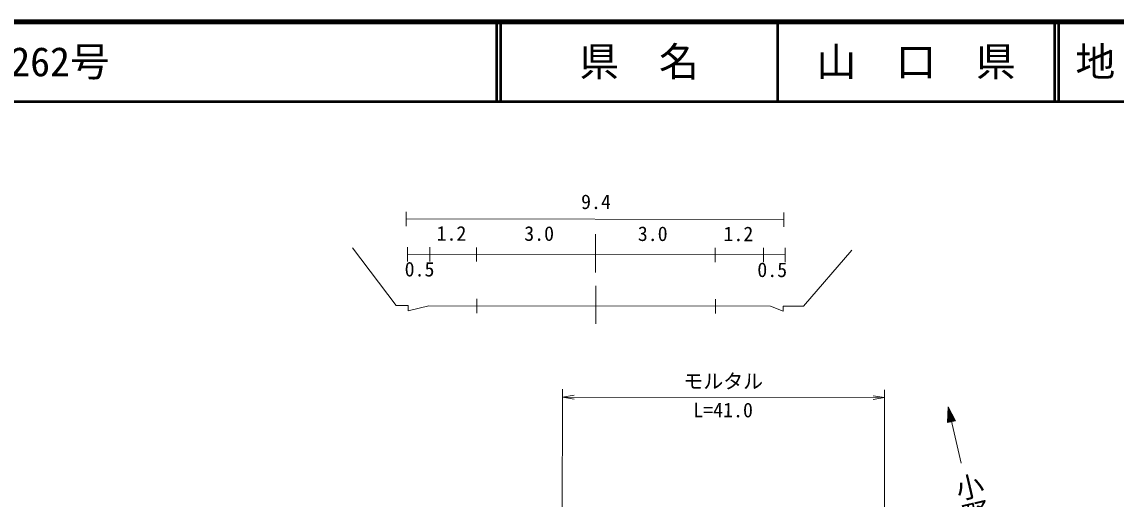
# Model space of a CAD drawing. Units: millimetres, scale not verified. Extents: x 40000 to 680000, y 20000 to 380000.
# Drawn here: x 238190 to 375480, y 320074 to 380000 of the extents above; entities that cross this region are included whole.
import ezdxf
from ezdxf.enums import TextEntityAlignment as Align

# ---------------------------------------------------------------- set-up
doc = ezdxf.new("R2010")
doc.units = ezdxf.units.MM
doc.header["$LTSCALE"] = 1000
for name, color, linetype, lineweight in [('M-STR-HTXT', 7, 'Continuous', 13), ('M-STR-STR3', 7, 'Continuous', 13), ('M-TTL', 7, 'Continuous', 13), ('M-TTL-LINE', 7, 'Continuous', 50)]:
    doc.layers.add(name, color=color, linetype=linetype, lineweight=lineweight)
doc.layers.add('M-TTL-TXT', color=7, linetype='Continuous')
doc.styles.add('@ＭＳ ゴシック', font='')
doc.styles.add('ＭＳ ゴシック', font='')
doc.styles.get('@ＭＳ ゴシック').set_extended_font_data('@MS Gothic')
doc.styles.get('ＭＳ ゴシック').set_extended_font_data('MS Gothic')

# ---------------------------------------------------------------- blocks, each defined once
blk = doc.blocks.new('open_arrow')
at = {"color": 0, "linetype": 'Continuous', "lineweight": -2}
blk.add_lwpolyline([(7.5, 1.25), (0, 0), (7.5, -1.25)], dxfattribs=at)

msp = doc.modelspace()

# ---------------------------------------------------------------- linework, layer by layer
at = {"layer": 'M-STR-HTXT'}
for p, q in [((286408, 356147), (286405, 354361)), ((333796, 356063), (333793, 354277)), ((286407, 355268), (333777, 355189)), ((310177, 353329), (310169, 348548)), ((285144, 344368), (279679, 351647)), ((286574, 351712), (286571, 349926)), ((289370, 351707), (289367, 349921)), ((295228, 351688), (295225, 349902)), ((325193, 351633), (325190, 349846)), ((331251, 351632), (331248, 349846)), ((333961, 351628), (333958, 349842)), ((286572, 350832), (333943, 350754)), ((336273, 344283), (342318, 351335)), ((310208, 346862), (310200, 342081)), ((295259, 345221), (295256, 343435)), ((325225, 345166), (325222, 343380)), ((285144, 344368), (286647, 344366)), ((286647, 344366), (286646, 343720)), ((289257, 344362), (286646, 343720)), ((289257, 344362), (332124, 344290)), ((332124, 344290), (333721, 343659)), ((333691, 344288), (333690, 343671)), ((333705, 344288), (333974, 344287)), ((333974, 344287), (336273, 344283)), ((354395, 331676), (354327, 329677)), ((354365, 330796), (354809, 330899)), ((354367, 330848), (354784, 330945)), ((354369, 330900), (354760, 330990)), ((354370, 330951), (354736, 331036)), ((354372, 331003), (354711, 331082)), ((354374, 331055), (354687, 331127)), ((354375, 331106), (354663, 331173)), ((354377, 331158), (354638, 331219)), ((354379, 331210), (354614, 331265)), ((354381, 331262), (354589, 331310)), ((354382, 331313), (354565, 331356)), ((354384, 331365), (354541, 331402)), ((354386, 331417), (354516, 331447)), ((354388, 331469), (354492, 331493)), ((354389, 331520), (354468, 331539)), ((354391, 331572), (354443, 331584)), ((354393, 331624), (354419, 331630)), ((356043, 324577), (354395, 331676)), ((354395, 331676), (355336, 329911)), ((354327, 329677), (355336, 329911)), ((354329, 329710), (355320, 329940)), ((354330, 329761), (355296, 329986)), ((354332, 329813), (355272, 330031)), ((354334, 329865), (355247, 330077)), ((354336, 329917), (355223, 330123)), ((354337, 329968), (355199, 330168)), ((354339, 330020), (355174, 330214)), ((354341, 330072), (355150, 330260)), ((354342, 330124), (355125, 330305)), ((354344, 330175), (355101, 330351)), ((354346, 330227), (355077, 330397)), ((354348, 330279), (355052, 330442)), ((354349, 330330), (355028, 330488)), ((354351, 330382), (355004, 330534)), ((354353, 330434), (354979, 330579)), ((354355, 330486), (354955, 330625)), ((354356, 330537), (354931, 330671)), ((354358, 330589), (354906, 330716)), ((354360, 330641), (354882, 330762)), ((354362, 330693), (354857, 330808)), ((354363, 330744), (354833, 330853))]:
    msp.add_line(p, q, dxfattribs=at)
at = {"layer": 'M-STR-STR3'}
for p, q in [((305994, 316597), (306023, 333884)), ((346399, 316530), (346428, 333817)), ((306021, 332884), (346427, 332817))]:
    msp.add_line(p, q, dxfattribs=at)
at = {"layer": 'M-TTL', "color": 2, "lineweight": 140}
msp.add_line((680000, 380000), (40000, 380000), dxfattribs=at)
at = {"layer": 'M-TTL-LINE'}
for p, q in [((297750, 380000), (297750, 370000)), ((298250, 380000), (298250, 370000)), ((333000, 380000), (333000, 370000)), ((367750, 380000), (367750, 370000)), ((368250, 380000), (368250, 370000)), ((40000, 370000), (680000, 370000))]:
    msp.add_line(p, q, dxfattribs=at)

# ---------------------------------------------------------------- block references
at = {"layer": 'M-STR-STR3', "xscale": 193, "yscale": 193}
for p, rotation in [((306021, 332884), 359.9), ((346427, 332817), 179.9)]:
    msp.add_blockref('open_arrow', p, dxfattribs=dict(at, rotation=rotation))

# ---------------------------------------------------------------- texts
at = {"layer": 'M-STR-HTXT', "style": 'ＭＳ ゴシック'}
for s, p in [('9.4', (308352, 358330)), ('1.2', (290221, 354360)), ('3.0', (301221, 354342)), ('3.0', (315471, 354318)), ('1.2', (326221, 354300)), ('0.5', (286213, 349867)), ('0.5', (330463, 349793))]:
    msp.add_text(s, height=1833, rotation=359.905, dxfattribs=at).set_placement(p, align=Align.TOP_LEFT)
at = {"layer": 'M-STR-HTXT', "style": '@ＭＳ ゴシック'}
msp.add_text('小野山川', height=2566, rotation=283.229, dxfattribs=at).set_placement((354647, 322874), align=Align.BOTTOM_LEFT)
at = {"layer": 'M-STR-STR3', "style": 'ＭＳ ゴシック'}
msp.add_text('モルタル', height=1833, rotation=359.905, dxfattribs=at).set_placement((321190, 335808), align=Align.TOP_LEFT)
msp.add_text('L=41.0', height=1833, rotation=359.905, dxfattribs=at).set_placement((322430, 329806), align=Align.BOTTOM_LEFT)
at = {"layer": 'M-TTL-TXT', "style": 'ＭＳ ゴシック'}
for s, p in [('一般国道262号', (216734, 375000)), ('地 名', (370380, 375000))]:
    msp.add_text(s, height=3666, dxfattribs=at).set_placement(p, align=Align.MIDDLE_LEFT)
for s, p in [('県\u3000名', (315625, 375000)), ('山\u3000口\u3000県', (350375, 375000))]:
    msp.add_text(s, height=3666, dxfattribs=at).set_placement(p, align=Align.MIDDLE_CENTER)

doc.saveas('drawing.dxf')
